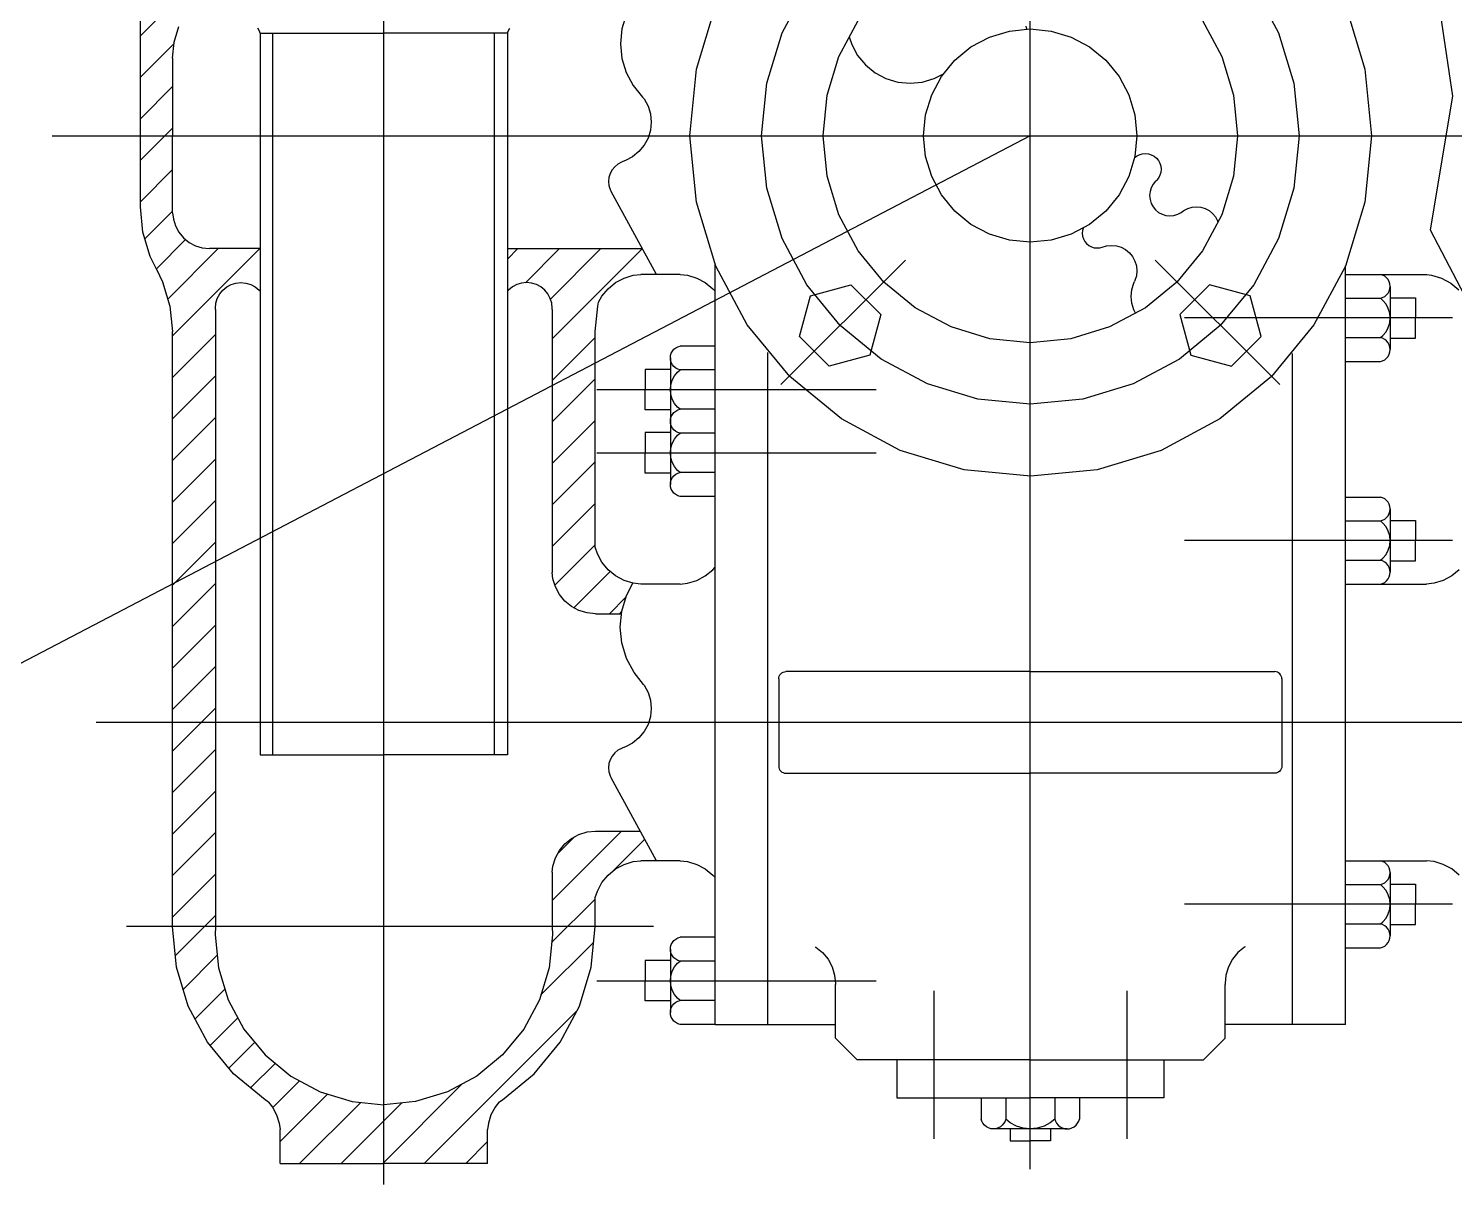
# Model space of a CAD drawing. Extents: x 391 to 1246, y 154 to 1081.
# Drawn here: x 596.8 to 906.5, y 170.8 to 421.8 of the extents above; entities that cross this region are included whole.
import ezdxf

# ---------------------------------------------------------------- set-up
doc = ezdxf.new("R2010")
doc.units = 0
doc.header["$MEASUREMENT"] = 0
doc.layers.get('0').update_dxf_attribs({"linetype": 'CONTINUOUS'})
doc.layers.add('1', color=7, linetype='CONTINUOUS')

msp = doc.modelspace()

# ---------------------------------------------------------------- linework, layer by layer
at = {"linetype": 'Continuous'}
msp.add_line((814.35, 398.54), (390.6, 177.07), dxfattribs=at)
at = {"layer": '1', "color": 4, "linetype": 'Continuous'}
for p, q in [((673.98, 170.76), (673.98, 586.01)), ((814.35, 174.06), (814.35, 529.41)), ((621.15, 420.24), (641.32, 440.41)), ((760.45, 420.87), (765.84, 430.96)), ((862.86, 430.96), (868.25, 420.87)), ((621.15, 411.22), (628.46, 418.53)), ((757.13, 409.93), (760.45, 420.87)), ((868.25, 420.87), (871.58, 409.93)), ((621.15, 402.21), (628.14, 409.21)), ((756.01, 398.54), (757.13, 409.93)), ((871.58, 409.93), (872.7, 398.54)), ((621.15, 393.19), (628.14, 400.19)), ((602, 398.54), (1026.86, 398.54)), ((757.13, 387.16), (756.01, 398.54)), ((872.7, 398.54), (871.58, 387.16)), ((621.15, 384.18), (628.14, 391.17)), ((760.45, 376.22), (757.13, 387.16)), ((871.58, 387.16), (868.25, 376.22)), ((622.12, 376.14), (628.14, 382.16)), ((624.58, 369.58), (630.95, 375.96)), ((765.84, 366.13), (760.45, 376.22)), ((868.25, 376.22), (862.86, 366.13)), ((627.06, 363.05), (638.02, 374.01)), ((628.07, 355.04), (647.04, 374.01)), ((700.85, 371.75), (703.1, 374.01)), ((704.73, 366.61), (712.12, 374.01)), ((710.18, 363.06), (721.13, 374.01)), ((710.55, 354.41), (730.15, 374.01)), ((787.23, 371.51), (760.19, 344.47)), ((841.47, 371.51), (868.51, 344.47)), ((773.1, 357.29), (765.84, 366.13)), ((862.86, 366.13), (855.61, 357.29)), ((646.98, 364.93), (647.12, 365.07)), ((781.94, 350.03), (773.1, 357.29)), ((855.61, 357.29), (846.77, 350.03)), ((906.02, 358.95), (847.84, 358.95)), ((628.07, 346.02), (637.42, 355.37)), ((710.55, 345.39), (719.9, 354.74)), ((792.02, 344.64), (781.94, 350.03)), ((846.77, 350.03), (836.68, 344.64)), ((628.07, 337.01), (637.42, 346.35)), ((710.55, 336.38), (719.9, 345.72)), ((802.97, 341.32), (792.02, 344.64)), ((836.68, 344.64), (825.73, 341.32)), ((720.26, 343.4), (780.86, 343.4)), ((814.35, 340.2), (802.97, 341.32)), ((825.73, 341.32), (814.35, 340.2)), ((628.07, 327.99), (637.42, 337.34)), ((710.55, 327.36), (719.9, 336.71)), ((628.07, 318.98), (637.42, 328.32)), ((720.26, 329.66), (780.86, 329.66)), ((710.55, 318.35), (719.9, 327.69)), ((628.07, 309.96), (637.42, 319.31)), ((710.55, 309.33), (719.9, 318.68)), ((628.07, 300.95), (637.42, 310.29)), ((711.14, 300.91), (719.9, 309.66)), ((906.02, 310.6), (847.84, 310.6)), ((715.27, 296.01), (723.14, 303.89)), ((628.07, 291.93), (637.42, 301.28)), ((722.98, 294.72), (726.56, 298.3)), ((725.24, 294.72), (725.63, 295.11)), ((628.07, 282.92), (637.42, 292.26)), ((628.07, 273.9), (637.42, 283.24)), ((628.07, 264.88), (637.42, 274.23)), ((1022.21, 271.11), (611.56, 271.11)), ((628.07, 255.87), (637.42, 265.21)), ((628.07, 246.85), (637.42, 256.2)), ((628.07, 237.84), (637.42, 247.18)), ((710.55, 232.42), (725.63, 247.5)), ((711.77, 242.66), (715.39, 246.27)), ((723.62, 238.72), (730.64, 245.74)), ((732.74, 241.08), (733.03, 241.37)), ((628.07, 228.82), (637.42, 238.17)), ((710.43, 223.28), (719.9, 232.75)), ((628.7, 220.43), (637.42, 229.15)), ((906.02, 231.62), (847.84, 231.62)), ((732.51, 226.81), (618.09, 226.81)), ((708.11, 211.95), (719.56, 223.39)), ((630.41, 213.13), (637.81, 220.53)), ((720.26, 215), (780.86, 215)), ((633, 206.71), (639.48, 213.18)), ((793.4, 212.81), (793.4, 180.66)), ((835.31, 212.81), (835.31, 180.66)), ((682.76, 175.33), (715.91, 208.48)), ((636.27, 200.96), (642.27, 206.96)), ((640.34, 196.01), (645.94, 201.62)), ((645.07, 191.73), (650.41, 197.06)), ((649.86, 187.5), (655.65, 193.29)), ((673.75, 175.33), (691.02, 192.6)), ((651.45, 180.07), (661.77, 190.4)), ((655.71, 175.33), (668.98, 188.59)), ((664.73, 175.33), (677.88, 188.47)), ((691.78, 175.33), (696.52, 180.07)), ((696.28, 175.33), (696.52, 175.56))]:
    msp.add_line(p, q, dxfattribs=at)
at = {"layer": '1', "color": 7, "linetype": 'Continuous'}
for p, q in [((621.15, 383.76), (621.15, 458.71)), ((901.86, 435.35), (906.04, 407.15)), ((726.61, 424.78), (725.68, 421.71)), ((741.87, 412.98), (746.08, 426.86)), ((882.79, 426.86), (887, 412.98)), ((628.49, 418.86), (629.51, 422.24)), ((646.98, 421.23), (646.61, 421.92)), ((647.12, 420.83), (646.98, 421.23)), ((700.85, 420.83), (700.99, 421.23)), ((700.99, 421.23), (701.35, 421.92)), ((725.68, 421.71), (725.36, 418.52)), ((772.79, 415.76), (776.95, 423.53)), ((805.49, 419.95), (809.83, 421.27)), ((809.83, 421.27), (814.35, 421.71)), ((813.41, 422.3), (813.5, 421.69)), ((814.35, 421.71), (818.87, 421.27)), ((818.87, 421.27), (823.22, 419.95)), ((851.75, 423.53), (855.91, 415.76)), ((628.14, 415.4), (628.49, 418.86)), ((647.12, 420.83), (647.12, 264.05)), ((647.12, 420.83), (673.98, 420.83)), ((649.91, 264.05), (649.91, 420.83)), ((700.85, 420.83), (673.98, 420.83)), ((698.05, 264.05), (698.05, 420.83)), ((700.85, 420.83), (700.85, 264.05)), ((725.36, 418.52), (725.68, 415.32)), ((775.05, 419.98), (775.61, 418.35)), ((775.61, 418.35), (776.87, 415.99)), ((801.48, 417.81), (805.49, 419.95)), ((823.22, 419.95), (827.22, 417.81)), ((628.14, 415.4), (628.14, 398.54)), ((725.68, 415.32), (726.61, 412.25)), ((770.24, 407.32), (772.79, 415.76)), ((776.87, 415.99), (778.57, 413.92)), ((795.09, 411.42), (797.97, 414.93)), ((797.97, 414.93), (801.48, 417.81)), ((827.22, 417.81), (830.73, 414.93)), ((830.73, 414.93), (833.62, 411.42)), ((855.91, 415.76), (858.47, 407.32)), ((726.61, 412.25), (728.12, 409.42)), ((740.44, 398.54), (741.87, 412.98)), ((778.57, 413.92), (780.64, 412.22)), ((780.64, 412.22), (783.01, 410.95)), ((793.47, 410.95), (795.62, 412.08)), ((887, 412.98), (888.42, 398.54)), ((728.12, 409.42), (730.16, 406.94)), ((783.01, 410.95), (785.57, 410.17)), ((785.57, 410.17), (788.24, 409.91)), ((788.24, 409.91), (790.91, 410.17)), ((790.91, 410.17), (793.47, 410.95)), ((792.95, 407.41), (795.09, 411.42)), ((833.62, 411.42), (835.76, 407.41)), ((730.16, 406.94), (730.4, 406.7)), ((730.4, 406.7), (730.51, 406.54)), ((730.51, 406.54), (731.35, 404.97)), ((769.37, 398.54), (770.24, 407.32)), ((791.63, 403.06), (792.95, 407.41)), ((835.76, 407.41), (837.08, 403.06)), ((858.47, 407.32), (859.33, 398.54)), ((906.04, 407.15), (901.15, 378.11)), ((731.35, 404.97), (731.87, 403.27)), ((731.87, 403.27), (732.04, 401.5)), ((791.18, 398.54), (791.63, 403.06)), ((837.08, 403.06), (837.52, 398.54)), ((731.87, 399.73), (731.35, 398.03)), ((732.04, 401.5), (731.87, 399.73)), ((628.14, 381.77), (628.14, 398.54)), ((730.51, 396.46), (729.38, 395.08)), ((731.35, 398.03), (730.51, 396.46)), ((741.87, 384.11), (740.44, 398.54)), ((770.24, 389.77), (769.37, 398.54)), ((791.63, 394.02), (791.18, 398.54)), ((837.52, 398.54), (837.08, 394.02)), ((859.33, 398.54), (858.47, 389.77)), ((888.42, 398.54), (887, 384.11)), ((728.01, 393.95), (726.44, 393.12)), ((729.38, 395.08), (728.01, 393.95)), ((792.95, 389.68), (791.63, 394.02)), ((837.08, 394.02), (835.76, 389.68)), ((837.12, 393.86), (837.42, 394.08)), ((837.42, 394.08), (838.01, 394.4)), ((838.01, 394.4), (838.65, 394.59)), ((838.65, 394.59), (839.32, 394.66)), ((839.32, 394.66), (839.99, 394.59)), ((839.99, 394.59), (840.63, 394.4)), ((840.63, 394.4), (841.22, 394.08)), ((841.22, 394.08), (841.74, 393.66)), ((841.74, 393.66), (842.16, 393.14)), ((723.13, 390.34), (722.87, 389.49)), ((723.55, 391.12), (723.13, 390.34)), ((724.12, 391.81), (723.55, 391.12)), ((724.8, 392.38), (724.12, 391.81)), ((725.59, 392.8), (724.8, 392.38)), ((725.87, 392.9), (725.59, 392.8)), ((726.44, 393.12), (725.87, 392.9)), ((842.16, 393.14), (842.48, 392.55)), ((842.48, 392.55), (842.67, 391.91)), ((842.67, 390.57), (842.48, 389.93)), ((842.67, 391.91), (842.74, 391.24)), ((842.74, 391.24), (842.67, 390.57)), ((722.87, 389.49), (722.79, 388.6)), ((722.79, 388.6), (722.87, 387.72)), ((722.87, 387.72), (723.13, 386.86)), ((772.79, 381.33), (770.24, 389.77)), ((795.09, 385.67), (792.95, 389.68)), ((835.76, 389.68), (833.62, 385.67)), ((840.6, 387.22), (840.35, 386.39)), ((841.01, 387.98), (840.6, 387.22)), ((841.56, 388.65), (841.01, 387.98)), ((841.66, 388.75), (841.56, 388.65)), ((841.74, 388.82), (841.66, 388.75)), ((842.16, 389.34), (841.74, 388.82)), ((842.48, 389.93), (842.16, 389.34)), ((858.47, 389.77), (855.91, 381.33)), ((723.13, 386.86), (723.36, 386.4)), ((733.18, 368.41), (723.36, 386.4)), ((746.08, 370.23), (741.87, 384.11)), ((797.97, 382.16), (795.09, 385.67)), ((833.62, 385.67), (830.73, 382.16)), ((840.35, 386.39), (840.26, 385.53)), ((840.26, 385.53), (840.35, 384.67)), ((840.35, 384.67), (840.6, 383.84)), ((887, 384.11), (882.79, 370.23)), ((621.14, 383.09), (621.15, 383.76)), ((621.68, 377.58), (621.14, 383.09)), ((628.14, 381.77), (628.29, 380.44)), ((776.95, 373.55), (772.79, 381.33)), ((801.48, 379.28), (797.97, 382.16)), ((830.73, 382.16), (827.22, 379.28)), ((840.6, 383.84), (841.01, 383.08)), ((841.01, 383.08), (841.56, 382.41)), ((841.56, 382.41), (842.22, 381.87)), ((842.22, 381.87), (842.99, 381.46)), ((842.99, 381.46), (843.81, 381.21)), ((843.81, 381.21), (844.67, 381.12)), ((844.67, 381.12), (845.53, 381.21)), ((845.53, 381.21), (846.36, 381.46)), ((846.36, 381.46), (847.12, 381.87)), ((847.12, 381.87), (847.39, 382.06)), ((847.39, 382.06), (847.68, 382.27)), ((847.68, 382.27), (848.54, 382.73)), ((848.54, 382.73), (849.47, 383.01)), ((849.47, 383.01), (850.43, 383.1)), ((850.43, 383.1), (851.4, 383.01)), ((851.4, 383.01), (852.33, 382.73)), ((855.91, 381.33), (851.75, 373.55)), ((852.33, 382.73), (853.18, 382.27)), ((853.18, 382.27), (853.93, 381.65)), ((853.93, 381.65), (854.55, 380.9)), ((854.55, 380.9), (855.01, 380.05)), ((628.29, 380.44), (628.75, 378.94)), ((628.75, 378.94), (629.48, 377.56)), ((805.49, 377.14), (801.48, 379.28)), ((827.22, 379.28), (823.22, 377.14)), ((825.71, 377.98), (825.65, 377.35)), ((825.81, 378.36), (825.71, 377.98)), ((855.01, 380.05), (855.1, 379.81)), ((901.15, 378.11), (909.45, 362.32)), ((623.29, 372.29), (621.68, 377.58)), ((629.48, 377.56), (630.48, 376.35)), ((630.48, 376.35), (631.69, 375.35)), ((631.69, 375.35), (633.07, 374.62)), ((809.83, 375.82), (805.49, 377.14)), ((814.35, 375.38), (809.83, 375.82)), ((818.87, 375.82), (814.35, 375.38)), ((823.22, 377.14), (818.87, 375.82)), ((825.65, 377.35), (825.71, 376.73)), ((825.71, 376.73), (825.89, 376.13)), ((825.89, 376.13), (826.19, 375.57)), ((826.19, 375.57), (826.59, 375.09)), ((826.59, 375.09), (827.07, 374.69)), ((827.07, 374.69), (827.62, 374.39)), ((830.88, 374.62), (831.96, 374.72)), ((831.96, 374.72), (833.04, 374.62)), ((624.61, 369.53), (623.29, 372.29)), ((633.07, 374.62), (634.57, 374.16)), ((634.57, 374.16), (636.11, 374.01)), ((647.12, 374.01), (636.11, 374.01)), ((700.85, 374.01), (730.13, 374.01)), ((782.55, 366.74), (776.95, 373.55)), ((827.62, 374.39), (828.23, 374.21)), ((828.23, 374.21), (828.85, 374.15)), ((828.85, 374.15), (829.47, 374.21)), ((829.47, 374.21), (829.99, 374.36)), ((829.99, 374.36), (830.88, 374.62)), ((833.04, 374.62), (834.08, 374.3)), ((834.08, 374.3), (835.04, 373.79)), ((835.04, 373.79), (835.87, 373.1)), ((835.87, 373.1), (836.56, 372.27)), ((836.56, 372.27), (837.07, 371.31)), ((851.75, 373.55), (846.16, 366.74)), ((624.61, 369.53), (625.93, 366.78)), ((745.91, 205.54), (745.91, 370.64)), ((752.91, 357.44), (746.08, 370.23)), ((837.07, 371.31), (837.39, 370.27)), ((837.39, 370.27), (837.49, 369.19)), ((837.49, 369.19), (837.39, 368.11)), ((882.79, 370.23), (875.95, 357.44)), ((882.79, 205.54), (882.79, 370.25)), ((625.93, 366.78), (627.53, 361.5)), ((639.04, 365.01), (639.88, 365.7)), ((639.88, 365.7), (640.84, 366.22)), ((640.84, 366.22), (641.89, 366.53)), ((641.89, 366.53), (642.97, 366.64)), ((642.97, 366.64), (644.06, 366.53)), ((644.06, 366.53), (645.1, 366.22)), ((645.1, 366.22), (646.06, 365.7)), ((646.06, 365.7), (646.9, 365.01)), ((701.91, 365.7), (701.06, 365.01)), ((702.87, 366.22), (701.91, 365.7)), ((703.91, 366.53), (702.87, 366.22)), ((705, 366.64), (703.91, 366.53)), ((706.08, 366.53), (705, 366.64)), ((707.13, 366.22), (706.08, 366.53)), ((708.09, 365.7), (707.13, 366.22)), ((708.93, 365.01), (708.09, 365.7)), ((722.69, 365.29), (724.31, 366.62)), ((724.31, 366.62), (726.16, 367.61)), ((726.16, 367.61), (728.16, 368.22)), ((728.16, 368.22), (729.78, 368.41)), ((738.3, 368.41), (729.78, 368.41)), ((738.3, 368.41), (738.3, 368.41)), ((738.3, 368.41), (739.93, 368.22)), ((739.93, 368.22), (741.93, 367.61)), ((741.93, 367.61), (743.78, 366.62)), ((743.78, 366.62), (745.4, 365.29)), ((766.6, 363.79), (775.42, 366.15)), ((775.42, 366.15), (781.88, 359.69)), ((789.36, 361.14), (782.55, 366.74)), ((836.4, 365.11), (836.84, 366.54)), ((836.84, 366.54), (836.97, 366.85)), ((837.07, 367.08), (836.97, 366.85)), ((837.39, 368.11), (837.07, 367.08)), ((846.16, 366.74), (839.34, 361.14)), ((853.28, 366.15), (846.83, 359.69)), ((862.11, 363.79), (853.28, 366.15)), ((882.79, 368.41), (890.4, 368.41)), ((890.86, 368.27), (890.4, 368.41)), ((890.47, 368.4), (900.47, 368.4)), ((891.32, 368.02), (890.86, 368.27)), ((891.73, 367.69), (891.32, 368.02)), ((892.05, 367.29), (891.73, 367.69)), ((892.3, 366.83), (892.05, 367.29)), ((892.45, 366.33), (892.3, 366.83)), ((892.5, 365.82), (892.45, 366.33)), ((892.45, 365.3), (892.5, 365.82)), ((892.5, 365.82), (892.5, 352.08)), ((900.47, 368.4), (901.47, 368.24)), ((901.47, 368.24), (903.64, 367.58)), ((903.64, 367.58), (905.65, 366.51)), ((905.65, 366.51), (907.41, 365.07)), ((637.52, 362.17), (637.83, 363.21)), ((637.83, 363.21), (638.35, 364.17)), ((638.35, 364.17), (639.04, 365.01)), ((646.9, 365.01), (647.12, 364.78)), ((701.06, 365.01), (700.85, 364.78)), ((709.62, 364.17), (708.93, 365.01)), ((710.13, 363.21), (709.62, 364.17)), ((710.45, 362.17), (710.13, 363.21)), ((720.44, 361.5), (720.63, 362.4)), ((720.63, 362.4), (721.36, 363.67)), ((721.36, 363.67), (722.69, 365.29)), ((745.4, 365.29), (745.91, 364.74)), ((764.23, 354.96), (766.6, 363.79)), ((836.26, 363.63), (836.4, 365.11)), ((836.4, 362.14), (836.26, 363.63)), ((864.47, 354.96), (862.11, 363.79)), ((882.79, 363.22), (890.4, 363.22)), ((890.4, 363.22), (890.86, 363.37)), ((890.92, 362.76), (890.4, 363.22)), ((890.86, 363.37), (891.32, 363.61)), ((891.59, 361.95), (890.92, 362.76)), ((891.32, 363.61), (891.73, 363.94)), ((891.73, 363.94), (892.05, 364.34)), ((892.05, 364.34), (892.3, 364.8)), ((892.3, 364.8), (892.45, 365.3)), ((892.5, 363.35), (897.96, 363.35)), ((897.96, 363.35), (897.96, 358.95)), ((627.53, 361.5), (628.07, 356.02)), ((637.41, 361.08), (637.52, 362.17)), ((637.42, 360.82), (637.41, 361.08)), ((637.42, 360.82), (637.42, 226.81)), ((710.56, 361.08), (710.45, 362.17)), ((710.55, 360.82), (710.56, 361.08)), ((710.55, 360.82), (710.55, 303.64)), ((719.9, 356.02), (720.44, 361.5)), ((781.88, 359.69), (779.51, 350.87)), ((797.14, 356.99), (789.36, 361.14)), ((839.34, 361.14), (831.57, 356.99)), ((836.84, 360.71), (836.4, 362.14)), ((837.18, 359.99), (836.84, 360.71)), ((846.83, 359.69), (849.19, 350.87)), ((892.09, 361.01), (891.59, 361.95)), ((892.4, 360), (892.09, 361.01)), ((892.5, 358.95), (892.4, 360)), ((762.11, 346.23), (752.91, 357.44)), ((805.58, 354.43), (797.14, 356.99)), ((831.57, 356.99), (823.13, 354.43)), ((875.95, 357.44), (866.75, 346.23)), ((891.59, 355.95), (892.09, 356.89)), ((892.09, 356.89), (892.4, 357.9)), ((892.4, 357.9), (892.5, 358.95)), ((897.96, 354.55), (897.96, 358.95)), ((628.07, 226.81), (628.07, 356.02)), ((719.9, 309.16), (719.9, 356.02)), ((770.69, 348.51), (764.23, 354.96)), ((814.35, 353.56), (805.58, 354.43)), ((823.13, 354.43), (814.35, 353.56)), ((858.01, 348.51), (864.47, 354.96)), ((882.79, 354.68), (890.4, 354.68)), ((890.4, 354.68), (890.92, 355.14)), ((890.86, 354.53), (890.4, 354.68)), ((891.32, 354.29), (890.86, 354.53)), ((890.92, 355.14), (891.59, 355.95)), ((891.73, 353.96), (891.32, 354.29)), ((892.05, 353.55), (891.73, 353.96)), ((892.3, 353.1), (892.05, 353.55)), ((892.45, 352.6), (892.3, 353.1)), ((892.5, 354.55), (897.96, 354.55)), ((736.2, 350.26), (736.25, 350.78)), ((736.2, 350.26), (736.2, 336.53)), ((736.25, 349.75), (736.2, 350.26)), ((736.25, 350.78), (736.4, 351.28)), ((736.4, 351.28), (736.65, 351.74)), ((736.65, 351.74), (736.98, 352.14)), ((736.98, 352.14), (737.38, 352.47)), ((737.38, 352.47), (737.84, 352.71)), ((737.84, 352.71), (738.3, 352.86)), ((745.91, 352.86), (738.3, 352.86)), ((757.39, 205.54), (757.39, 351.42)), ((779.51, 350.87), (770.69, 348.51)), ((849.19, 350.87), (858.01, 348.51)), ((871.31, 205.54), (871.31, 351.23)), ((890.86, 349.63), (891.32, 349.88)), ((891.32, 349.88), (891.73, 350.21)), ((891.73, 350.21), (892.05, 350.61)), ((892.05, 350.61), (892.3, 351.07)), ((892.3, 351.07), (892.45, 351.56)), ((892.5, 352.08), (892.45, 352.6)), ((892.45, 351.56), (892.5, 352.08)), ((736.2, 347.79), (730.74, 347.79)), ((730.74, 347.79), (730.74, 343.4)), ((736.4, 349.25), (736.25, 349.75)), ((736.65, 348.79), (736.4, 349.25)), ((736.98, 348.39), (736.65, 348.79)), ((737.38, 348.06), (736.98, 348.39)), ((737.11, 346.39), (737.78, 347.21)), ((737.84, 347.81), (737.38, 348.06)), ((737.78, 347.21), (738.3, 347.67)), ((738.3, 347.67), (737.84, 347.81)), ((745.91, 347.67), (738.3, 347.67)), ((882.79, 349.49), (890.4, 349.49)), ((890.4, 349.49), (890.86, 349.63)), ((736.2, 343.4), (736.31, 344.45)), ((736.31, 344.45), (736.61, 345.46)), ((736.61, 345.46), (737.11, 346.39)), ((773.33, 337.03), (762.11, 346.23)), ((866.75, 346.23), (855.54, 337.03)), ((730.74, 339), (730.74, 343.4)), ((736.31, 342.34), (736.2, 343.4)), ((736.61, 341.33), (736.31, 342.34)), ((737.11, 340.4), (736.61, 341.33)), ((736.2, 339), (730.74, 339)), ((736.25, 337.05), (736.4, 337.54)), ((736.4, 337.54), (736.65, 338)), ((736.65, 338), (736.98, 338.4)), ((736.98, 338.4), (737.38, 338.73)), ((737.78, 339.58), (737.11, 340.4)), ((737.38, 338.73), (737.84, 338.98)), ((738.3, 339.12), (737.78, 339.58)), ((737.84, 338.98), (738.3, 339.12)), ((745.91, 339.12), (738.3, 339.12)), ((745.91, 339.12), (738.3, 339.12)), ((736.2, 336.53), (736.25, 337.05)), ((736.2, 336.53), (736.2, 322.79)), ((736.25, 336.01), (736.2, 336.53)), ((736.4, 335.51), (736.25, 336.01)), ((736.65, 335.05), (736.4, 335.51)), ((736.98, 334.65), (736.65, 335.05)), ((737.38, 334.32), (736.98, 334.65)), ((786.12, 330.19), (773.33, 337.03)), ((855.54, 337.03), (842.75, 330.19)), ((736.2, 334.06), (730.74, 334.06)), ((730.74, 334.06), (730.74, 329.66)), ((736.31, 330.71), (736.61, 331.72)), ((736.61, 331.72), (737.11, 332.66)), ((737.11, 332.66), (737.78, 333.47)), ((737.84, 334.08), (737.38, 334.32)), ((737.78, 333.47), (738.3, 333.93)), ((738.3, 333.93), (737.84, 334.08)), ((745.91, 333.93), (738.3, 333.93)), ((730.74, 325.26), (730.74, 329.66)), ((736.2, 329.66), (736.31, 330.71)), ((736.31, 328.61), (736.2, 329.66)), ((736.61, 327.6), (736.31, 328.61)), ((800, 325.98), (786.12, 330.19)), ((842.75, 330.19), (828.87, 325.98)), ((736.2, 325.26), (730.74, 325.26)), ((737.11, 326.66), (736.61, 327.6)), ((737.78, 325.85), (737.11, 326.66)), ((737.38, 325), (737.84, 325.24)), ((738.3, 325.39), (737.78, 325.85)), ((737.84, 325.24), (738.3, 325.39)), ((745.91, 325.39), (738.3, 325.39)), ((814.43, 324.56), (800, 325.98)), ((828.87, 325.98), (814.43, 324.56)), ((736.2, 322.79), (736.25, 323.31)), ((736.25, 322.28), (736.2, 322.79)), ((736.25, 323.31), (736.4, 323.81)), ((736.4, 321.78), (736.25, 322.28)), ((736.4, 323.81), (736.65, 324.27)), ((736.65, 324.27), (736.98, 324.67)), ((736.98, 324.67), (737.38, 325)), ((736.65, 321.32), (736.4, 321.78)), ((736.98, 320.92), (736.65, 321.32)), ((737.38, 320.59), (736.98, 320.92)), ((737.84, 320.34), (737.38, 320.59)), ((738.3, 320.2), (737.84, 320.34)), ((745.91, 320.2), (738.3, 320.2)), ((882.79, 320.06), (890.4, 320.06)), ((890.86, 319.92), (890.4, 320.06)), ((891.32, 319.67), (890.86, 319.92)), ((891.73, 319.34), (891.32, 319.67)), ((892.05, 318.94), (891.73, 319.34)), ((892.3, 318.48), (892.05, 318.94)), ((891.73, 315.59), (892.05, 315.99)), ((892.05, 315.99), (892.3, 316.45)), ((892.45, 317.99), (892.3, 318.48)), ((892.3, 316.45), (892.45, 316.95)), ((892.5, 317.47), (892.45, 317.99)), ((892.45, 316.95), (892.5, 317.47)), ((892.5, 317.47), (892.5, 303.73)), ((882.79, 314.87), (890.4, 314.87)), ((890.4, 314.87), (890.86, 315.02)), ((890.92, 314.41), (890.4, 314.87)), ((890.86, 315.02), (891.32, 315.26)), ((891.59, 313.6), (890.92, 314.41)), ((891.32, 315.26), (891.73, 315.59)), ((892.09, 312.66), (891.59, 313.6)), ((892.5, 315), (897.96, 315)), ((897.96, 315), (897.96, 310.6)), ((892.4, 311.65), (892.09, 312.66)), ((892.5, 310.6), (892.4, 311.65)), ((892.4, 309.55), (892.5, 310.6)), ((897.96, 306.2), (897.96, 310.6)), ((720.38, 307.72), (719.9, 309.16)), ((721.36, 305.88), (720.38, 307.72)), ((890.4, 306.33), (890.92, 306.79)), ((890.92, 306.79), (891.59, 307.6)), ((891.59, 307.6), (892.09, 308.54)), ((892.09, 308.54), (892.4, 309.55)), ((710.72, 302.3), (710.55, 303.64)), ((722.69, 304.26), (721.36, 305.88)), ((724.31, 302.93), (722.69, 304.26)), ((743.78, 302.93), (745.4, 304.26)), ((745.4, 304.26), (745.91, 304.8)), ((882.79, 306.33), (890.4, 306.33)), ((890.86, 306.18), (890.4, 306.33)), ((891.32, 305.94), (890.86, 306.18)), ((891.73, 305.61), (891.32, 305.94)), ((892.05, 305.21), (891.73, 305.61)), ((892.3, 304.75), (892.05, 305.21)), ((892.45, 304.25), (892.3, 304.75)), ((892.5, 303.73), (892.45, 304.25)), ((892.45, 303.22), (892.5, 303.73)), ((892.5, 306.2), (897.96, 306.2)), ((907.5, 304.26), (905.88, 302.93)), ((711.26, 300.53), (710.72, 302.3)), ((712.13, 298.9), (711.26, 300.53)), ((726.16, 301.94), (724.31, 302.93)), ((728.16, 301.33), (726.16, 301.94)), ((726.67, 298.64), (728.07, 301.35)), ((729.78, 301.14), (728.16, 301.33)), ((738.3, 301.14), (729.78, 301.14)), ((738.3, 301.14), (739.93, 301.33)), ((738.3, 301.14), (738.3, 301.14)), ((739.93, 301.33), (741.93, 301.94)), ((741.93, 301.94), (743.78, 302.93)), ((882.79, 301.14), (890.4, 301.14)), ((890.4, 301.14), (890.86, 301.28)), ((890.4, 301.14), (900.4, 301.14)), ((890.86, 301.28), (891.32, 301.53)), ((891.32, 301.53), (891.73, 301.86)), ((891.73, 301.86), (892.05, 302.26)), ((892.05, 302.26), (892.3, 302.72)), ((892.3, 302.72), (892.45, 303.22)), ((902.03, 301.33), (900.4, 301.14)), ((904.03, 301.94), (902.03, 301.33)), ((905.88, 302.93), (904.03, 301.94)), ((713.3, 297.47), (712.13, 298.9)), ((714.73, 296.3), (713.3, 297.47)), ((725.65, 295.3), (726.67, 298.64)), ((716.36, 295.43), (714.73, 296.3)), ((718.13, 294.89), (716.36, 295.43)), ((719.97, 294.71), (718.13, 294.89)), ((719.98, 294.71), (719.97, 294.71)), ((719.98, 294.71), (725.55, 294.72)), ((725.31, 291.83), (725.65, 295.3)), ((725.65, 288.36), (725.31, 291.83)), ((726.67, 285.02), (725.65, 288.36)), ((728.31, 281.94), (726.67, 285.02)), ((730.4, 279.37), (728.31, 281.94)), ((760.19, 281.69), (760.42, 281.88)), ((760.42, 281.88), (760.69, 282.02)), ((760.69, 282.02), (760.98, 282.11)), ((760.98, 282.11), (761.28, 282.14)), ((814.35, 282.14), (761.28, 282.14)), ((814.35, 282.14), (867.43, 282.14)), ((867.73, 282.11), (867.43, 282.14)), ((868.02, 282.02), (867.73, 282.11)), ((868.28, 281.88), (868.02, 282.02)), ((868.52, 281.69), (868.28, 281.88)), ((730.4, 279.37), (730.51, 279.21)), ((730.51, 279.21), (731.35, 277.64)), ((759.74, 280.6), (759.77, 280.9)), ((759.74, 280.6), (759.74, 261.62)), ((759.77, 280.9), (759.85, 281.19)), ((759.85, 281.19), (760, 281.45)), ((760, 281.45), (760.19, 281.69)), ((868.71, 281.45), (868.52, 281.69)), ((868.85, 281.19), (868.71, 281.45)), ((868.94, 280.9), (868.85, 281.19)), ((868.97, 280.6), (868.94, 280.9)), ((868.97, 280.6), (868.97, 261.62)), ((731.35, 277.64), (731.87, 275.94)), ((731.87, 275.94), (732.04, 274.17)), ((732.04, 274.17), (731.87, 272.4)), ((731.35, 270.69), (730.51, 269.13)), ((731.87, 272.4), (731.35, 270.69)), ((728.01, 266.62), (726.44, 265.78)), ((729.38, 267.75), (728.01, 266.62)), ((730.51, 269.13), (729.38, 267.75)), ((647.12, 264.05), (673.98, 264.05)), ((700.85, 264.05), (673.98, 264.05)), ((723.55, 263.79), (723.13, 263.01)), ((724.12, 264.48), (723.55, 263.79)), ((724.8, 265.05), (724.12, 264.48)), ((725.59, 265.46), (724.8, 265.05)), ((725.87, 265.57), (725.59, 265.46)), ((726.44, 265.78), (725.87, 265.57)), ((722.87, 262.16), (722.79, 261.27)), ((722.79, 261.27), (722.87, 260.39)), ((723.13, 263.01), (722.87, 262.16)), ((722.87, 260.39), (723.13, 259.53)), ((759.74, 261.62), (759.77, 261.32)), ((759.77, 261.32), (759.85, 261.03)), ((759.85, 261.03), (760, 260.76)), ((760, 260.76), (760.19, 260.53)), ((760.19, 260.53), (760.42, 260.34)), ((760.42, 260.34), (760.69, 260.2)), ((760.69, 260.2), (760.98, 260.11)), ((760.98, 260.11), (761.28, 260.08)), ((761.28, 260.08), (814.35, 260.08)), ((867.43, 260.08), (814.35, 260.08)), ((867.73, 260.11), (867.43, 260.08)), ((868.02, 260.2), (867.73, 260.11)), ((868.28, 260.34), (868.02, 260.2)), ((868.52, 260.53), (868.28, 260.34)), ((868.71, 260.76), (868.52, 260.53)), ((868.85, 261.03), (868.71, 260.76)), ((868.94, 261.32), (868.85, 261.03)), ((868.97, 261.62), (868.94, 261.32)), ((723.13, 259.53), (723.36, 259.07)), ((733.18, 241.08), (723.36, 259.07)), ((712.13, 243.32), (713.3, 244.74)), ((713.3, 244.74), (714.73, 245.92)), ((714.73, 245.92), (716.36, 246.79)), ((716.36, 246.79), (718.13, 247.32)), ((718.13, 247.32), (719.97, 247.51)), ((719.97, 247.51), (719.98, 247.51)), ((719.98, 247.51), (729.68, 247.49)), ((710.72, 239.92), (711.26, 241.69)), ((711.26, 241.69), (712.13, 243.32)), ((710.55, 238.58), (710.72, 239.92)), ((710.55, 238.58), (710.55, 226.81)), ((722.69, 237.96), (724.31, 239.29)), ((724.31, 239.29), (726.16, 240.28)), ((726.16, 240.28), (728.16, 240.88)), ((728.16, 240.88), (729.78, 241.08)), ((738.3, 241.08), (729.78, 241.08)), ((738.3, 241.08), (738.3, 241.08)), ((738.3, 241.08), (739.93, 240.88)), ((739.93, 240.88), (741.93, 240.28)), ((741.93, 240.28), (743.78, 239.29)), ((743.78, 239.29), (745.4, 237.96)), ((882.79, 241.08), (890.4, 241.08)), ((890.4, 241.08), (900.4, 241.08)), ((890.86, 240.94), (890.4, 241.08)), ((891.32, 240.69), (890.86, 240.94)), ((891.73, 240.36), (891.32, 240.69)), ((892.05, 239.96), (891.73, 240.36)), ((892.3, 239.5), (892.05, 239.96)), ((892.45, 239), (892.3, 239.5)), ((892.5, 238.49), (892.45, 239)), ((892.45, 237.97), (892.5, 238.49)), ((892.5, 238.49), (892.5, 224.75)), ((902.03, 240.88), (900.4, 241.08)), ((904.03, 240.28), (902.03, 240.88)), ((905.88, 239.29), (904.03, 240.28)), ((907.5, 237.96), (905.88, 239.29)), ((720.38, 234.49), (721.36, 236.34)), ((721.36, 236.34), (722.69, 237.96)), ((745.4, 237.96), (745.91, 237.41)), ((882.79, 235.89), (890.4, 235.89)), ((890.4, 235.89), (890.86, 236.04)), ((890.92, 235.43), (890.4, 235.89)), ((890.86, 236.04), (891.32, 236.28)), ((891.59, 234.61), (890.92, 235.43)), ((891.32, 236.28), (891.73, 236.61)), ((891.73, 236.61), (892.05, 237.01)), ((892.05, 237.01), (892.3, 237.47)), ((892.3, 237.47), (892.45, 237.97)), ((892.5, 236.01), (897.96, 236.01)), ((897.96, 236.01), (897.96, 231.62)), ((719.9, 233.06), (720.38, 234.49)), ((719.9, 226.81), (719.9, 233.06)), ((892.09, 233.68), (891.59, 234.61)), ((892.4, 232.67), (892.09, 233.68)), ((892.5, 231.62), (892.4, 232.67)), ((891.59, 228.62), (892.09, 229.55)), ((892.09, 229.55), (892.4, 230.57)), ((892.4, 230.57), (892.5, 231.62)), ((897.96, 227.22), (897.96, 231.62)), ((628.94, 217.98), (628.07, 226.81)), ((637.42, 226.81), (637.37, 224.99)), ((710.55, 226.81), (710.6, 224.99)), ((719.03, 217.98), (719.9, 226.81)), ((882.79, 227.34), (890.4, 227.34)), ((890.4, 227.34), (890.92, 227.8)), ((890.86, 227.2), (890.4, 227.34)), ((891.32, 226.95), (890.86, 227.2)), ((890.92, 227.8), (891.59, 228.62)), ((891.73, 226.63), (891.32, 226.95)), ((892.05, 226.22), (891.73, 226.63)), ((892.3, 225.76), (892.05, 226.22)), ((892.5, 227.22), (897.96, 227.22)), ((637.37, 224.99), (638.08, 217.79)), ((710.6, 224.99), (709.89, 217.79)), ((736.4, 222.88), (736.65, 223.34)), ((736.65, 223.34), (736.98, 223.74)), ((736.98, 223.74), (737.38, 224.07)), ((737.38, 224.07), (737.84, 224.32)), ((737.84, 224.32), (738.3, 224.46)), ((745.91, 224.46), (738.3, 224.46)), ((891.73, 222.87), (892.05, 223.28)), ((892.05, 223.28), (892.3, 223.74)), ((892.45, 225.27), (892.3, 225.76)), ((892.3, 223.74), (892.45, 224.23)), ((892.5, 224.75), (892.45, 225.27)), ((892.45, 224.23), (892.5, 224.75)), ((736.2, 221.87), (736.25, 222.39)), ((736.2, 221.87), (736.2, 208.13)), ((736.25, 221.35), (736.2, 221.87)), ((736.25, 222.39), (736.4, 222.88)), ((736.4, 220.85), (736.25, 221.35)), ((736.65, 220.4), (736.4, 220.85)), ((736.98, 219.99), (736.65, 220.4)), ((737.38, 219.66), (736.98, 219.99)), ((767.66, 222.4), (767.81, 222.31)), ((767.81, 222.31), (769.25, 221.12)), ((769.25, 221.12), (770.44, 219.68)), ((859.45, 221.12), (858.27, 219.68)), ((860.9, 222.31), (859.45, 221.12)), ((861.04, 222.4), (860.9, 222.31)), ((882.79, 222.16), (890.4, 222.16)), ((890.4, 222.16), (890.86, 222.3)), ((890.86, 222.3), (891.32, 222.55)), ((891.32, 222.55), (891.73, 222.87)), ((631.52, 209.48), (628.94, 217.98)), ((638.08, 217.79), (640.18, 210.87)), ((709.89, 217.79), (707.79, 210.87)), ((716.45, 209.48), (719.03, 217.98)), ((736.2, 219.4), (730.74, 219.4)), ((730.74, 219.4), (730.74, 215)), ((736.31, 216.05), (736.61, 217.07)), ((736.61, 217.07), (737.11, 218)), ((737.11, 218), (737.78, 218.81)), ((737.84, 219.42), (737.38, 219.66)), ((737.78, 218.81), (738.3, 219.28)), ((738.3, 219.28), (737.84, 219.42)), ((745.91, 219.28), (738.3, 219.28)), ((770.44, 219.68), (771.32, 218.03)), ((771.32, 218.03), (771.86, 216.24)), ((857.38, 218.03), (856.84, 216.24)), ((858.27, 219.68), (857.38, 218.03)), ((730.74, 210.61), (730.74, 215)), ((736.2, 215), (736.31, 216.05)), ((736.31, 213.95), (736.2, 215)), ((736.61, 212.94), (736.31, 213.95)), ((771.86, 216.24), (772.05, 214.38)), ((772.05, 214.38), (772.04, 214.17)), ((772.04, 202.56), (772.04, 214.17)), ((772.04, 214.17), (772.04, 214.17)), ((856.84, 216.24), (856.66, 214.38)), ((856.66, 214.38), (856.66, 214.17)), ((856.66, 202.56), (856.66, 214.17)), ((856.66, 214.17), (856.66, 214.17)), ((640.18, 210.87), (643.59, 204.48)), ((707.79, 210.87), (704.37, 204.48)), ((736.2, 210.61), (730.74, 210.61)), ((737.11, 212.01), (736.61, 212.94)), ((737.78, 211.19), (737.11, 212.01)), ((737.38, 210.34), (737.84, 210.58)), ((738.3, 210.73), (737.78, 211.19)), ((737.84, 210.58), (738.3, 210.73)), ((745.91, 210.73), (738.3, 210.73)), ((635.7, 201.65), (631.52, 209.48)), ((712.27, 201.65), (716.45, 209.48)), ((736.2, 208.13), (736.25, 208.65)), ((736.25, 207.62), (736.2, 208.13)), ((736.25, 208.65), (736.4, 209.15)), ((736.4, 207.12), (736.25, 207.62)), ((736.4, 209.15), (736.65, 209.61)), ((736.65, 209.61), (736.98, 210.01)), ((736.98, 210.01), (737.38, 210.34)), ((643.59, 204.48), (648.19, 198.89)), ((704.37, 204.48), (699.78, 198.89)), ((736.65, 206.66), (736.4, 207.12)), ((736.98, 206.26), (736.65, 206.66)), ((737.38, 205.93), (736.98, 206.26)), ((737.84, 205.68), (737.38, 205.93)), ((738.3, 205.54), (737.84, 205.68)), ((745.91, 205.54), (738.3, 205.54)), ((745.91, 205.54), (772.04, 205.54)), ((882.79, 205.54), (856.66, 205.54)), ((641.33, 194.79), (635.7, 201.65)), ((706.64, 194.79), (712.27, 201.65)), ((776.77, 197.83), (772.04, 202.56)), ((851.93, 197.83), (856.66, 202.56)), ((648.19, 198.89), (653.78, 194.29)), ((699.78, 198.89), (694.19, 194.29)), ((814.35, 197.83), (776.77, 197.83)), ((785.35, 197.83), (785.35, 189.61)), ((814.35, 197.83), (851.93, 197.83)), ((843.36, 197.83), (843.36, 189.61)), ((648.19, 189.16), (641.33, 194.79)), ((653.78, 194.29), (660.16, 190.88)), ((694.19, 194.29), (687.8, 190.88)), ((699.77, 189.16), (706.64, 194.79)), ((648.98, 188.65), (648.19, 189.16)), ((660.16, 190.88), (667.09, 188.78)), ((687.8, 190.88), (680.88, 188.78)), ((698.99, 188.65), (699.77, 189.16)), ((785.35, 189.61), (814.35, 189.61)), ((803.69, 189.61), (803.69, 184.93)), ((809.01, 189.61), (809.01, 184.93)), ((843.36, 189.61), (814.35, 189.61)), ((819.69, 189.61), (819.69, 184.93)), ((825.02, 189.61), (825.02, 184.93)), ((648.98, 188.65), (649.83, 187.55)), ((649.83, 187.55), (650.72, 185.89)), ((650.72, 185.89), (651.27, 184.08)), ((667.09, 188.78), (673.98, 188.07)), ((680.88, 188.78), (673.98, 188.07)), ((697.24, 185.89), (696.7, 184.08)), ((698.13, 187.55), (697.24, 185.89)), ((698.99, 188.65), (698.13, 187.55)), ((651.27, 184.08), (651.45, 182.67)), ((651.45, 175.33), (651.45, 182.67)), ((696.7, 184.08), (696.52, 182.67)), ((696.52, 175.33), (696.52, 182.67)), ((803.82, 184.52), (803.69, 184.93)), ((804.07, 184.05), (803.82, 184.52)), ((804.41, 183.63), (804.07, 184.05)), ((804.83, 183.29), (804.41, 183.63)), ((805.3, 183.04), (804.83, 183.29)), ((805.81, 182.88), (805.3, 183.04)), ((806.35, 182.83), (805.81, 182.88)), ((806.88, 182.88), (806.35, 182.83)), ((822.36, 182.83), (806.35, 182.83)), ((807.4, 183.04), (806.88, 182.88)), ((807.87, 183.29), (807.4, 183.04)), ((808.28, 183.63), (807.87, 183.29)), ((808.62, 184.05), (808.28, 183.63)), ((808.88, 184.52), (808.62, 184.05)), ((809.01, 184.93), (808.88, 184.52)), ((810, 184.15), (809.01, 184.93)), ((809.96, 182.83), (809.96, 180.23)), ((811.35, 183.43), (810, 184.15)), ((812.82, 182.98), (811.35, 183.43)), ((814.35, 182.83), (812.82, 182.98)), ((815.88, 182.98), (814.35, 182.83)), ((817.35, 183.43), (815.88, 182.98)), ((818.7, 184.15), (817.35, 183.43)), ((819.69, 184.93), (818.7, 184.15)), ((818.75, 182.83), (818.75, 180.23)), ((819.69, 184.93), (819.83, 184.52)), ((819.83, 184.52), (820.08, 184.05)), ((820.08, 184.05), (820.42, 183.63)), ((820.42, 183.63), (820.83, 183.29)), ((820.83, 183.29), (821.31, 183.04)), ((821.31, 183.04), (821.82, 182.88)), ((821.82, 182.88), (822.36, 182.83)), ((822.36, 182.83), (822.89, 182.88)), ((822.89, 182.88), (823.4, 183.04)), ((823.4, 183.04), (823.88, 183.29)), ((823.88, 183.29), (824.29, 183.63)), ((824.29, 183.63), (824.63, 184.05)), ((824.63, 184.05), (824.88, 184.52)), ((824.88, 184.52), (825.02, 184.93)), ((809.96, 180.23), (814.35, 180.23)), ((818.75, 180.23), (814.35, 180.23)), ((651.45, 175.33), (673.98, 175.33)), ((696.52, 175.33), (673.98, 175.33))]:
    msp.add_line(p, q, dxfattribs=at)

doc.saveas('drawing.dxf')
